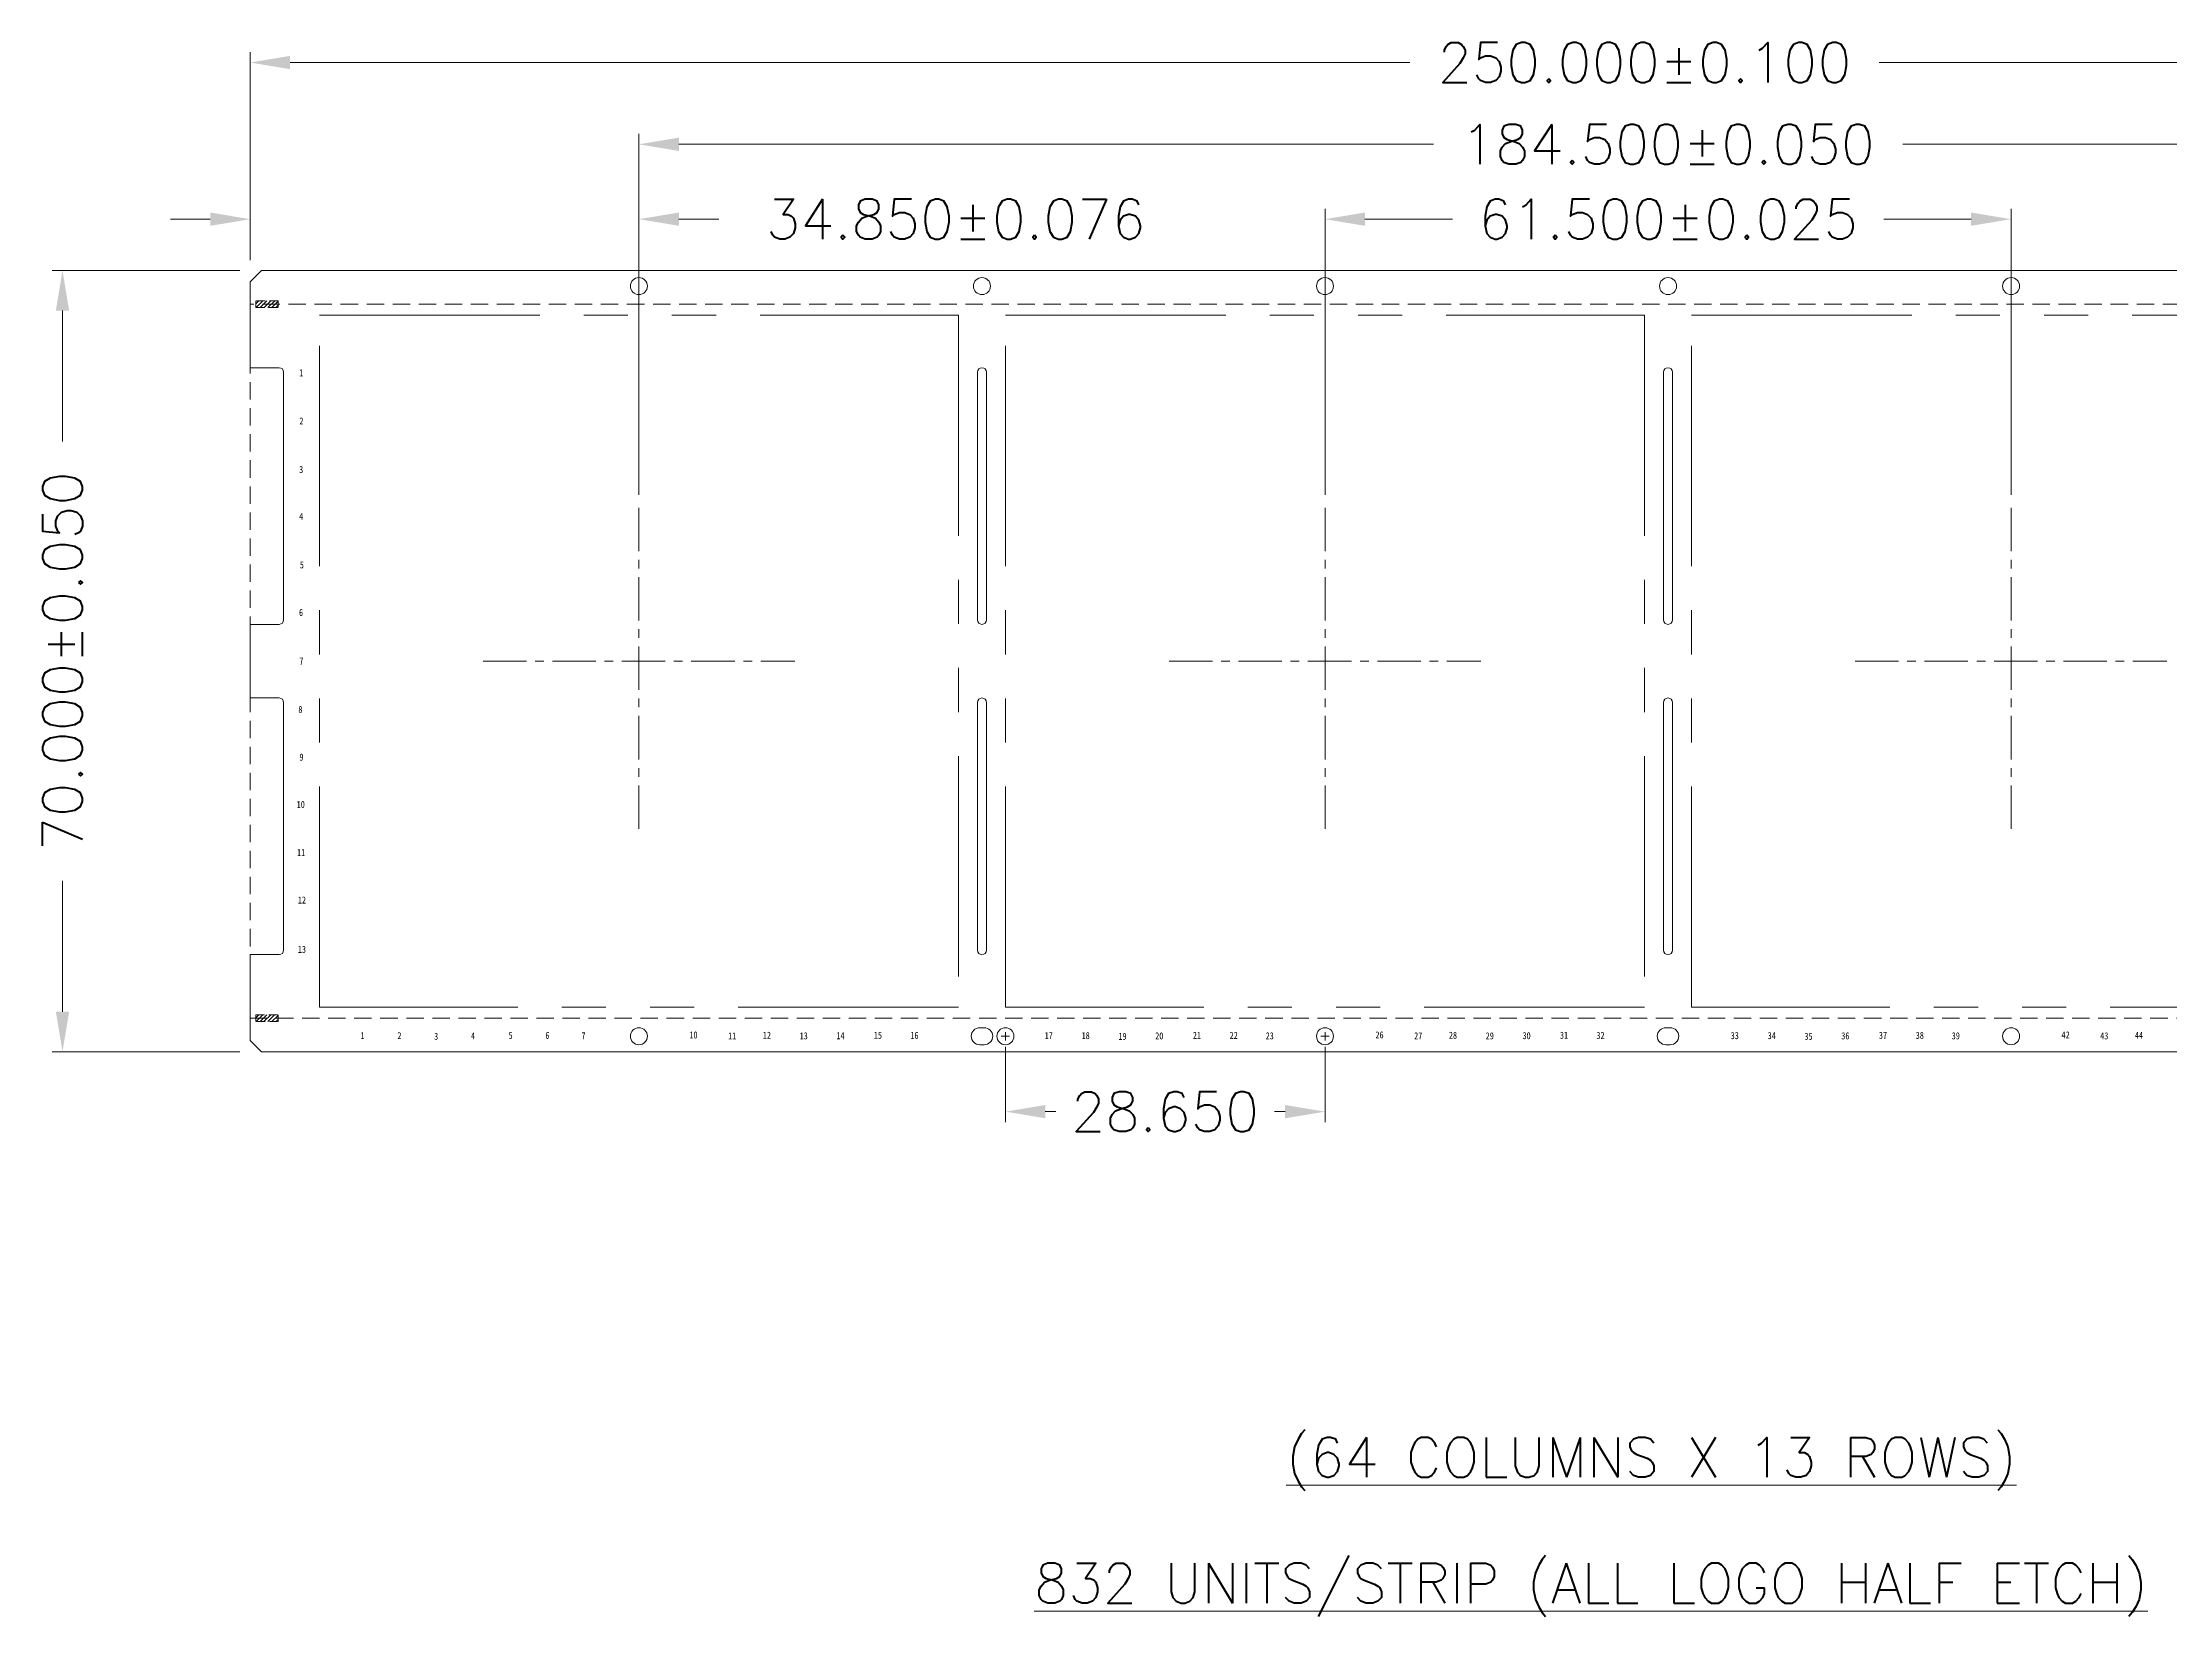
# Model space of a CAD drawing. Extents: x 1532 to 1650, y 120 to 288.
# Drawn here: x 1532.5 to 1593.8, y 137.9 to 183.3 of the extents above; entities that cross this region are included whole.
import ezdxf

# ---------------------------------------------------------------- set-up
doc = ezdxf.new("R2010")
doc.units = 0
doc.header["$MEASUREMENT"] = 0
for name, pattern in [('CENTER', [2, 1.25, -0.25, 0.25, -0.25]), ('DASHED', [0.75, 0.5, -0.25]), ('HIDDEN', [0.375, 0.25, -0.125]), ('PHANTOM2', [31.75, 15.875, -3.175, 3.175, -3.175, 3.175, -3.175])]:
    doc.linetypes.add(name, pattern=pattern)
for name, color, linetype in [('1D', 4, 'Continuous'), ('ETCH', 4, 'Continuous'), ('标注', 4, 'Continuous')]:
    doc.layers.add(name, color=color, linetype=linetype)
doc.styles.add('SIMPLEX', font='SIMPLEX')
doc.styles.add('宋体', font='')
doc.styles.get('宋体').set_extended_font_data('SimSun')

msp = doc.modelspace()

# ---------------------------------------------------------------- hatches: boundary and pattern name
at = {"layer": 'ETCH', "lineweight": 0}
h = msp.add_hatch(dxfattribs=at)
h.set_pattern_fill('ANSI31', color=256, scale=0.642857, style=0)
h.set_pattern_definition([(45, (1633.33511, 165.458344), (-0.05682108, 0.05682108), [])])
h.paths.add_polyline_path([(1538.6209, 175.8405), (1538.6209, 175.6476), (1539.2638, 175.6476), (1539.2638, 175.8405)])
h.paths.add_polyline_path([(1538.6209, 155.0762), (1538.6209, 155.2691), (1539.2638, 155.2691), (1539.2638, 155.0762)])

# ---------------------------------------------------------------- linework, layer by layer
at = {"color": 7, "lineweight": 0}
for p, q in [((1538.7816, 176.7083, -0.0145), (1538.4602, 176.3869, -0.0145)), ((1538.7816, 176.7083, -0.0145), (1618.4959, 176.7083, -0.0145)), ((1538.4602, 176.3869, -0.0145), (1538.4602, 173.9119, -0.0145)), ((1538.4602, 173.9119, -0.0145), (1539.2959, 173.9119, -0.0145)), ((1539.4245, 173.7833, -0.0145), (1539.4245, 166.6476, -0.0145)), ((1559.4173, 166.6476, -0.0145), (1559.4173, 173.7833, -0.0145)), ((1559.6745, 166.6476, -0.0145), (1559.6745, 173.7833, -0.0145)), ((1579.1852, 166.6476, -0.0145), (1579.1852, 173.7833, -0.0145)), ((1579.4423, 166.6476, -0.0145), (1579.4423, 173.7833, -0.0145)), ((1539.2959, 166.5191, -0.0145), (1538.4602, 166.5191, -0.0145)), ((1538.4602, 166.5191, -0.0145), (1538.4602, 164.3976, -0.0145)), ((1539.2959, 164.3976, -0.0145), (1538.4602, 164.3976, -0.0145)), ((1539.4245, 157.1333, -0.0145), (1539.4245, 164.2691, -0.0145)), ((1559.4173, 164.2691, -0.0145), (1559.4173, 157.1333, -0.0145)), ((1559.6745, 164.2691, -0.0145), (1559.6745, 157.1333, -0.0145)), ((1579.1852, 164.2691, -0.0145), (1579.1852, 157.1333, -0.0145)), ((1579.4423, 164.2691, -0.0145), (1579.4423, 157.1333, -0.0145)), ((1538.4602, 157.0048, -0.0145), (1539.2959, 157.0048, -0.0145)), ((1538.4602, 157.0048, -0.0145), (1538.4602, 154.5297, -0.0145)), ((1538.7816, 154.2083, -0.0145), (1538.4602, 154.5297, -0.0145)), ((1618.496, 154.2083, -0.0145), (1538.7816, 154.2083, -0.0145)), ((1559.6102, 154.4086, -0.0145), (1559.4816, 154.4086, -0.0145)), ((1579.3781, 154.4086, -0.0145), (1579.2495, 154.4086, -0.0145))]:
    msp.add_line(p, q, dxfattribs=at)
for centre in [(1549.662, 176.2632, -0.0145), (1559.5459, 176.2632, -0.0145), (1569.4298, 176.2632, -0.0145), (1579.3138, 176.2632, -0.0145), (1589.1977, 176.2632, -0.0145), (1549.662, 154.6535, -0.0145), (1560.2209, 154.6535, -0.0145), (1569.4298, 154.6535, -0.0145), (1589.1977, 154.6535, -0.0145)]:
    msp.add_circle(centre, 0.2449, dxfattribs=at)
for centre, radius, start, end in [((1539.2959, 173.7833, -0.0145), 0.1286, 0, 90), ((1559.5459, 173.7833, -0.0145), 0.1286, 0, 180), ((1579.3138, 173.7833, -0.0145), 0.1286, 0, 180), ((1539.2959, 166.6476, -0.0145), 0.1286, 270, 360), ((1559.5459, 166.6476, -0.0145), 0.1286, 180, 0), ((1579.3138, 166.6476, -0.0145), 0.1286, 180, 0), ((1539.2959, 164.2691, -0.0145), 0.1286, 0, 90), ((1559.5459, 164.2691, -0.0145), 0.1286, 0, 180), ((1579.3138, 164.2691, -0.0145), 0.1286, 0, 180), ((1539.2959, 157.1333, -0.0145), 0.1286, 270, 0), ((1559.5459, 157.1333, -0.0145), 0.1286, 180, 0), ((1579.3138, 157.1333, -0.0145), 0.1286, 180, 0), ((1559.4816, 154.6535, -0.0145), 0.2449, 90, 270), ((1559.6102, 154.6535, -0.0145), 0.2449, 270, 90), ((1579.2495, 154.6535, -0.0145), 0.2449, 90, 270), ((1579.3781, 154.6535, -0.0145), 0.2449, 270, 90)]:
    msp.add_arc(centre, radius, start, end, dxfattribs=at)
at = {"layer": '1D', "linetype": 'CENTER', "lineweight": 0}
for p, q in [((1549.662, 160.6299, -0.0145), (1549.662, 169.9493, -0.0145)), ((1569.4298, 160.6299, -0.0145), (1569.4298, 169.9493, -0.0145)), ((1589.1977, 160.6299, -0.0145), (1589.1977, 169.9493, -0.0145)), ((1545.1711, 165.4583, -0.0145), (1554.1529, 165.4583, -0.0145)), ((1564.9389, 165.4583, -0.0145), (1573.9208, 165.4583, -0.0145)), ((1584.7068, 165.4583, -0.0145), (1593.6886, 165.4583, -0.0145)), ((1560.1003, 154.6535, -0.0145), (1560.3415, 154.6535, -0.0145)), ((1560.2209, 154.7741, -0.0145), (1560.2209, 154.5329, -0.0145)), ((1569.3093, 154.6535, -0.0145), (1569.5504, 154.6535, -0.0145)), ((1569.4298, 154.7741, -0.0145), (1569.4298, 154.5329, -0.0145))]:
    msp.add_line(p, q, dxfattribs=at)
at = {"layer": '1D', "color": 7, "lineweight": 0}
for p, q in [((1559.4816, 154.8985, -0.0145), (1559.6102, 154.8985, -0.0145)), ((1579.2495, 154.8985, -0.0145), (1579.3781, 154.8985, -0.0145))]:
    msp.add_line(p, q, dxfattribs=at)
at = {"layer": '1D', "linetype": 'DASHED', "lineweight": 0, "elevation": -0.0145}
msp.add_lwpolyline([(1618.8173, 157.2619), (1618.8173, 175.7441), (1538.4602, 175.7441), (1538.4602, 155.1726), (1618.8173, 155.1726), (1618.8173, 157.0048)], dxfattribs=at)
at = {"layer": '1D', "linetype": 'HIDDEN', "lineweight": 0, "elevation": -0.0145}
for points in [[(1538.6209, 175.8405), (1538.6209, 175.6476), (1539.2638, 175.6476), (1539.2638, 175.8405)], [(1538.6209, 155.0762), (1538.6209, 155.2691), (1539.2638, 155.2691), (1539.2638, 155.0762)]]:
    msp.add_lwpolyline(points, close=True, dxfattribs=at)
at = {"layer": '1D', "color": 4, "linetype": 'PHANTOM2', "lineweight": 0, "ltscale": 0.4, "elevation": -0.0145}
for points in [[(1558.8709, 175.4226), (1558.8709, 155.4941), (1540.4531, 155.4941), (1540.4531, 175.4226)], [(1578.6388, 175.4226), (1578.6388, 155.4941), (1560.2209, 155.4941), (1560.2209, 175.4226)], [(1598.4066, 175.4226), (1598.4066, 155.4941), (1579.9888, 155.4941), (1579.9888, 175.4226)]]:
    msp.add_lwpolyline(points, close=True, dxfattribs=at)
at = {"layer": '标注', "lineweight": 0}
for p, q in [((1538.4602, 177.0083, 0.0291), (1538.4602, 183.0024, 0.0291)), ((1539.6102, 182.7024, 0.0291), (1571.8769, 182.7024, 0.0291)), ((1617.6673, 182.7024, 0.0291), (1585.4007, 182.7024, 0.0291)), ((1549.662, 170.2493, 0.0291), (1549.662, 180.6466, 0.0291)), ((1550.812, 180.3466, 0.0291), (1572.5519, 180.3466, 0.0291)), ((1607.8156, 180.3466, 0.0291), (1586.0757, 180.3466, 0.0291)), ((1538.4602, 177.0083, 0.0291), (1538.4602, 178.49, 0.0291)), ((1549.662, 170.2493, 0.0291), (1549.662, 178.49, 0.0291)), ((1569.4298, 170.2493, 0.0291), (1569.4298, 178.49, 0.0291)), ((1589.1977, 170.2493, 0.0291), (1589.1977, 178.49, 0.0291)), ((1537.3102, 178.19, 0.0291), (1536.1602, 178.19, 0.0291)), ((1550.812, 178.19, 0.0291), (1551.962, 178.19, 0.0291)), ((1570.5798, 178.19, 0.0291), (1573.0995, 178.19, 0.0291)), ((1588.0477, 178.19, 0.0291), (1585.5281, 178.19, 0.0291)), ((1538.1602, 176.7083, 0.0291), (1532.7522, 176.7083, 0.0291)), ((1533.0522, 175.5583, 0.0291), (1533.0522, 171.7822, 0.0291)), ((1533.0522, 155.3583, 0.0291), (1533.0522, 159.1345, 0.0291)), ((1538.1602, 154.2083, 0.0291), (1532.7522, 154.2083, 0.0291)), ((1560.2209, 154.3535, 0.0291), (1560.2209, 152.1826, 0.0291)), ((1569.4298, 154.3535, 0.0291), (1569.4298, 152.1826, 0.0291)), ((1561.3709, 152.4826, 0.0291), (1561.6778, 152.4826, 0.0291)), ((1568.2798, 152.4826, 0.0291), (1567.973, 152.4826, 0.0291))]:
    msp.add_line(p, q, dxfattribs=at)
for points in [[(1539.6102, 182.8941, 0.0291), (1539.6102, 182.5108, 0.0291), (1538.4602, 182.7024, 0.0291)], [(1550.812, 180.5382, 0.0291), (1550.812, 180.1549, 0.0291), (1549.662, 180.3466, 0.0291)], [(1537.3102, 178.3817, 0.0291), (1537.3102, 177.9984, 0.0291), (1538.4602, 178.19, 0.0291)], [(1550.812, 178.3817, 0.0291), (1550.812, 177.9984, 0.0291), (1549.662, 178.19, 0.0291)], [(1570.5798, 178.3817, 0.0291), (1570.5798, 177.9984, 0.0291), (1569.4298, 178.19, 0.0291)], [(1588.0477, 178.3817, 0.0291), (1588.0477, 177.9984, 0.0291), (1589.1977, 178.19, 0.0291)], [(1532.8606, 175.5583, 0.0291), (1533.2439, 175.5583, 0.0291), (1533.0522, 176.7083, 0.0291)], [(1532.8606, 155.3583, 0.0291), (1533.2439, 155.3583, 0.0291), (1533.0522, 154.2083, 0.0291)], [(1561.3709, 152.6743, 0.0291), (1561.3709, 152.2909, 0.0291), (1560.2209, 152.4826, 0.0291)], [(1568.2798, 152.6743, 0.0291), (1568.2798, 152.2909, 0.0291), (1569.4298, 152.4826, 0.0291)]]:
    msp.add_solid(points, dxfattribs=at)

# ---------------------------------------------------------------- texts
at = {"layer": '1D', "lineweight": 0, "style": '宋体', "width": 0.85}
for s, height, p in [('1', 0.2031, (1539.8733, 173.6635, 0.0382)), ('2', 0.2031, (1539.8779, 172.277, 0.0382)), ('3', 0.2031, (1539.8713, 170.8768, 0.0382)), ('4', 0.2031, (1539.8698, 169.5233, 0.0382)), ('5', 0.2031, (1539.8912, 168.1317, 0.0382)), ('6', 0.2031, (1539.8668, 166.7607, 0.0382)), ('7', 0.2031, (1539.8775, 165.3623, 0.0382)), ('8', 0.2031, (1539.8481, 163.968, 0.0382)), ('9', 0.2031, (1539.878, 162.5937, 0.0382)), ('10', 0.20311, (1539.7992, 161.2303, 0.0382)), ('11', 0.20311, (1539.8097, 159.8474, 0.0382)), ('12', 0.20311, (1539.8336, 158.4781, 0.0382)), ('13', 0.20311, (1539.8336, 157.0567, 0.0382)), ('1', 0.2031, (1541.6365, 154.5712, 0.0382)), ('2', 0.2031, (1542.7022, 154.5712, 0.0382)), ('3', 0.2031, (1543.761, 154.5505, 0.0382)), ('4', 0.2031, (1544.8219, 154.5643, 0.0382)), ('5', 0.2031, (1545.9062, 154.5781, 0.0382)), ('6', 0.2031, (1546.9677, 154.5784, 0.0382)), ('7', 0.2031, (1548.0048, 154.5656, 0.0382)), ('10', 0.2031, (1551.1163, 154.5917, 0.0382)), ('11', 0.2031, (1552.2303, 154.5643, 0.0382)), ('12', 0.2031, (1553.2317, 154.5822, 0.0382)), ('13', 0.2031, (1554.2922, 154.5643, 0.0382)), ('14', 0.2031, (1555.3537, 154.5703, 0.0382)), ('15', 0.2031, (1556.432, 154.5822, 0.0382)), ('16', 0.2031, (1557.4832, 154.5777, 0.0382))]:
    msp.add_text(s, height=height, dxfattribs=at).set_placement(p)
at = {"layer": '1D', "color": 6, "lineweight": 0, "style": '宋体', "width": 0.85}
for s, p in [('17', (1561.3522, 154.5712, 0.0382)), ('18', (1562.4179, 154.5712, 0.0382)), ('19', (1563.4767, 154.5505, 0.0382)), ('20', (1564.5376, 154.5643, 0.0382)), ('21', (1565.6219, 154.5781, 0.0382)), ('22', (1566.6834, 154.5784, 0.0382)), ('23', (1567.7205, 154.5656, 0.0382)), ('26', (1570.8842, 154.5917, 0.0382)), ('27', (1571.9982, 154.5643, 0.0382)), ('28', (1572.9995, 154.5822, 0.0382)), ('29', (1574.0601, 154.5643, 0.0382)), ('30', (1575.1216, 154.5703, 0.0382)), ('31', (1576.1998, 154.5822, 0.0382)), ('32', (1577.251, 154.5777, 0.0382)), ('33', (1581.12, 154.5712, 0.0382)), ('34', (1582.1857, 154.5712, 0.0382)), ('35', (1583.2445, 154.5505, 0.0382)), ('36', (1584.3054, 154.5643, 0.0382)), ('37', (1585.3898, 154.5781, 0.0382)), ('38', (1586.4513, 154.5784, 0.0382)), ('39', (1587.4883, 154.5656, 0.0382)), ('42', (1590.652, 154.5917, 0.0382)), ('43', (1591.766, 154.5643, 0.0382)), ('44', (1592.7674, 154.5822, 0.0382))]:
    msp.add_text(s, height=0.2031, dxfattribs=at).set_placement(p)
at = {"layer": '标注', "lineweight": 0, "style": 'SIMPLEX'}
for s, p in [('%%U(64 COLUMNS X 13 ROWS)', (1568.309, 141.9493, 0.268)), ('%%U832 UNITS/STRIP (ALL LOGO HALF ETCH)', (1561.0503, 138.3253, 0.268))]:
    msp.add_text(s, height=1.15, dxfattribs=at).set_placement(p)
at = {"layer": '标注', "lineweight": 0, "char_height": 1.15, "attachment_point": 5, "style": 'SIMPLEX'}
for s, insert in [('\\A1;250.000±0.100', (1578.6388, 182.7024, 0.0291)), ('\\A1;184.500±0.050', (1579.3138, 180.3466, 0.0291)), ('\\A1;34.850±0.076', (1558.7935, 178.19, 0.0291)), ('\\A1;61.500±0.025', (1579.3138, 178.19, 0.0291)), ('\\A1;28.650', (1564.8254, 152.4826, 0.0291))]:
    msp.add_mtext(s, dxfattribs=dict(at, insert=insert))
at = {"layer": '标注', "lineweight": 0, "insert": (1533.0522, 165.4583, 0.0291), "char_height": 1.15, "attachment_point": 5, "rotation": 90, "style": 'SIMPLEX'}
msp.add_mtext('\\A1;70.000±0.050', dxfattribs=at)

doc.saveas('drawing.dxf')
